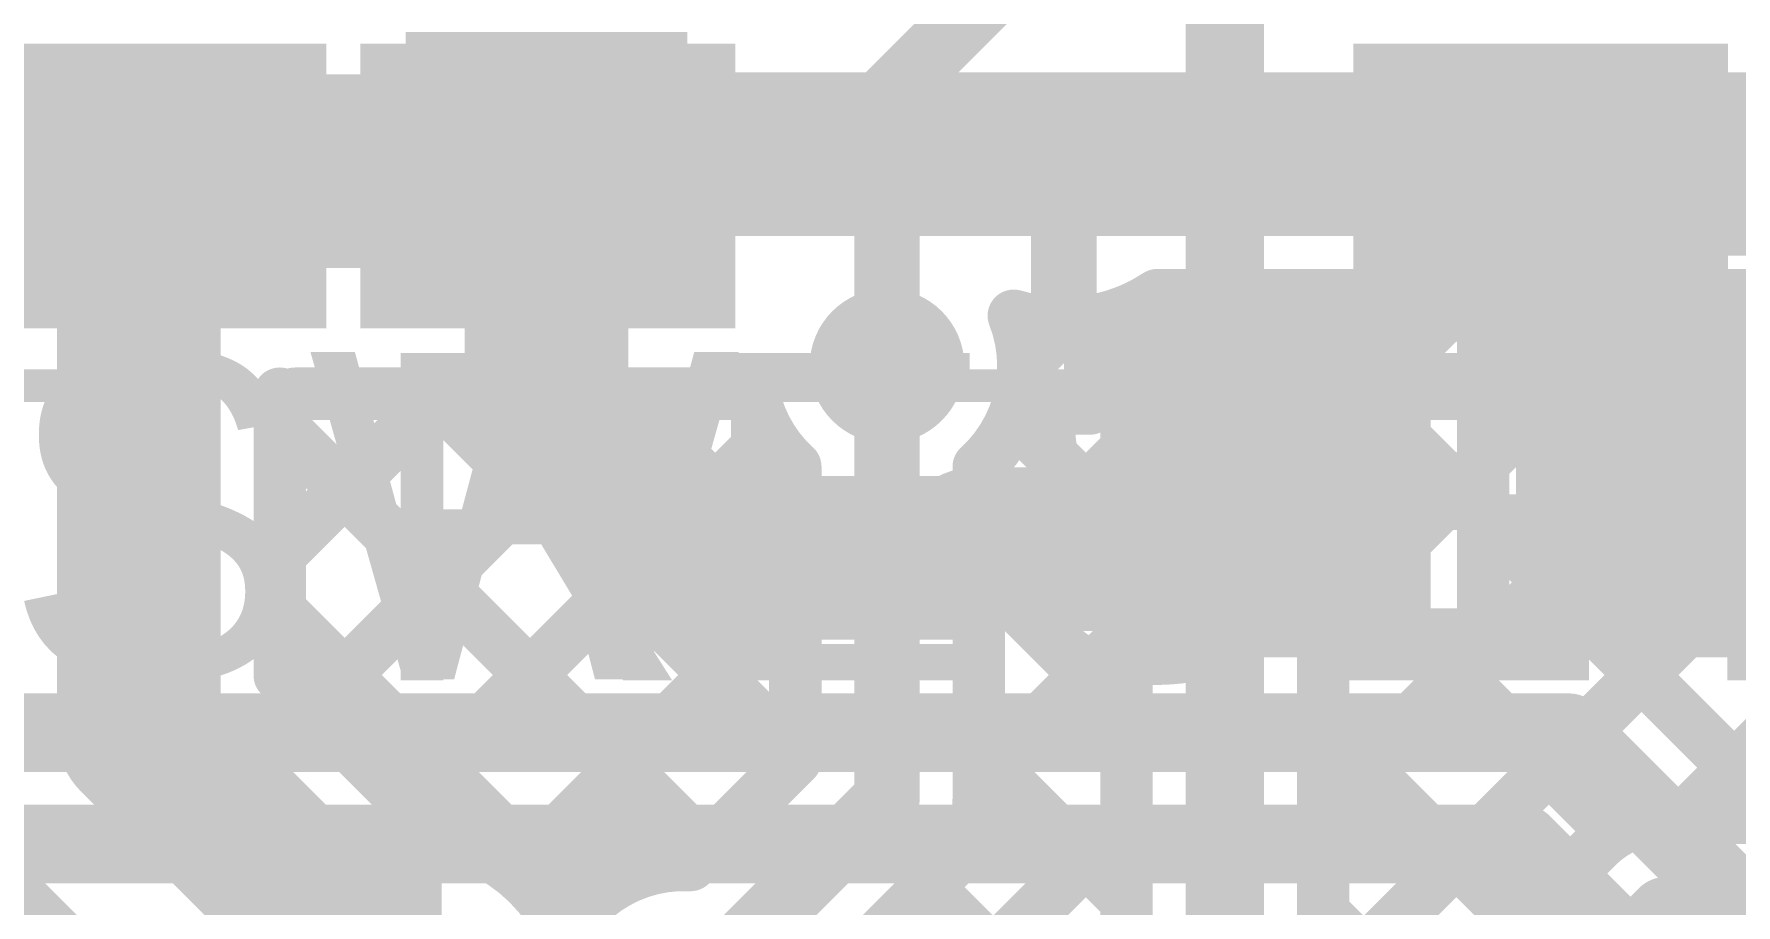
# Model space of a CAD drawing. Header units: millimetres. Extents: x -0.01 to 3.73, y -0.01 to 3.05.
# Drawn here: x 0.6348 to 0.8946, y 2.7247 to 2.8577 of the extents above; entities that cross this region are included whole.
import ezdxf

# ---------------------------------------------------------------- set-up
doc = ezdxf.new("R2010")
doc.units = ezdxf.units.MM
doc.header["$MEASUREMENT"] = 0
for name, color, linetype in [('BottomLayer', 5, 'Continuous'), ('BottomPaste', 16, 'Continuous'), ('BottomSolder', 6, 'Continuous'), ('TopLayer', 1, 'Continuous'), ('TopOverlay', 2, 'Continuous'), ('TopPaste', 8, 'Continuous'), ('TopSolder', 216, 'Continuous'), ('ViaHoleLayer', 16, 'Continuous')]:
    doc.layers.add(name, color=color, linetype=linetype)
doc.styles.add('Arial', font='', dxfattribs={"height": 0.2})
doc.styles.get('Arial').set_extended_font_data('Arial')

# ---------------------------------------------------------------- blocks, each defined once
blk = doc.blocks.new('TS_1185EC_C_D_B_19')
at = {"layer": 'TopLayer'}
for points in [[(-0.10039, 0.04724), (-0.05118, 0.04724), (-0.05118, 0.01181), (-0.10039, 0.01181)], [(0.05118, 0.04724), (0.10039, 0.04724), (0.10039, 0.01181), (0.05118, 0.01181)], [(-0.10039, -0.01181), (-0.05118, -0.01181), (-0.05118, -0.04724), (-0.10039, -0.04724)], [(0.05118, -0.01181), (0.10039, -0.01181), (0.10039, -0.04724), (0.05118, -0.04724)]]:
    blk.add_hatch(color=1, dxfattribs=at).paths.add_polyline_path(points)
at = {"layer": 'TopPaste'}
for points in [[(-0.10039, 0.04724), (-0.05118, 0.04724), (-0.05118, 0.01181), (-0.10039, 0.01181)], [(0.05118, 0.04724), (0.10039, 0.04724), (0.10039, 0.01181), (0.05118, 0.01181)], [(-0.10039, -0.01181), (-0.05118, -0.01181), (-0.05118, -0.04724), (-0.10039, -0.04724)], [(0.05118, -0.01181), (0.10039, -0.01181), (0.10039, -0.04724), (0.05118, -0.04724)]]:
    blk.add_hatch(color=8, dxfattribs=at).paths.add_polyline_path(points)
at = {"layer": 'TopSolder'}
for points in [[(-0.10439, 0.05124), (-0.04718, 0.05124), (-0.04718, 0.00781), (-0.10439, 0.00781)], [(0.04718, 0.05124), (0.10439, 0.05124), (0.10439, 0.00781), (0.04718, 0.00781)], [(-0.10439, -0.00781), (-0.04718, -0.00781), (-0.04718, -0.05124), (-0.10439, -0.05124)], [(0.04718, -0.00781), (0.10439, -0.00781), (0.10439, -0.05124), (0.04718, -0.05124)]]:
    blk.add_hatch(color=216, dxfattribs=at).paths.add_polyline_path(points)
at = {"layer": 'TopOverlay'}
for points, const_width in [([(-0.084, 0.061, 1), (-0.094, 0.061, 1)], 0.01), ([(-0.0965, 0.061, 1), (-0.0915, 0.061, 1)], 0.005), ([(-0.0865, 0.061, 1), (-0.0815, 0.061, 1)], 0.005), ([(-0.06925, 0.06, 1), (-0.06675, 0.06, 1)], 0.0025), ([(0.06675, 0.06, 1), (0.06925, 0.06, 1)], 0.0025), ([(-0.06925, -0.06, 1), (-0.06675, -0.06, 1)], 0.0025), ([(0.06675, -0.06, 1), (0.06925, -0.06, 1)], 0.0025)]:
    blk.add_lwpolyline(points, format="xyb", close=True, dxfattribs=dict(at, const_width=const_width))
at = {"layer": 'TopOverlay', "const_width": 0.005}
for points in [[(-0.068, 0.06), (0.068, 0.06)], [(-0.068, -0.06), (0.068, -0.06)]]:
    blk.add_lwpolyline(points, dxfattribs=at)
blk = doc.blocks.new('TS_1185EC_C_D_B_20')
at = {"layer": 'TopLayer'}
for points in [[(-0.10039, 0.04724), (-0.05118, 0.04724), (-0.05118, 0.01181), (-0.10039, 0.01181)], [(0.05118, 0.04724), (0.10039, 0.04724), (0.10039, 0.01181), (0.05118, 0.01181)], [(-0.10039, -0.01181), (-0.05118, -0.01181), (-0.05118, -0.04724), (-0.10039, -0.04724)], [(0.05118, -0.01181), (0.10039, -0.01181), (0.10039, -0.04724), (0.05118, -0.04724)]]:
    blk.add_hatch(color=1, dxfattribs=at).paths.add_polyline_path(points)
at = {"layer": 'TopPaste'}
for points in [[(-0.10039, 0.04724), (-0.05118, 0.04724), (-0.05118, 0.01181), (-0.10039, 0.01181)], [(0.05118, 0.04724), (0.10039, 0.04724), (0.10039, 0.01181), (0.05118, 0.01181)], [(-0.10039, -0.01181), (-0.05118, -0.01181), (-0.05118, -0.04724), (-0.10039, -0.04724)], [(0.05118, -0.01181), (0.10039, -0.01181), (0.10039, -0.04724), (0.05118, -0.04724)]]:
    blk.add_hatch(color=8, dxfattribs=at).paths.add_polyline_path(points)
at = {"layer": 'TopSolder'}
for points in [[(-0.10439, 0.05124), (-0.04718, 0.05124), (-0.04718, 0.00781), (-0.10439, 0.00781)], [(0.04718, 0.05124), (0.10439, 0.05124), (0.10439, 0.00781), (0.04718, 0.00781)], [(-0.10439, -0.00781), (-0.04718, -0.00781), (-0.04718, -0.05124), (-0.10439, -0.05124)], [(0.04718, -0.00781), (0.10439, -0.00781), (0.10439, -0.05124), (0.04718, -0.05124)]]:
    blk.add_hatch(color=216, dxfattribs=at).paths.add_polyline_path(points)
at = {"layer": 'TopOverlay'}
for points, const_width in [([(-0.084, 0.061, 1), (-0.094, 0.061, 1)], 0.01), ([(-0.0965, 0.061, 1), (-0.0915, 0.061, 1)], 0.005), ([(-0.0865, 0.061, 1), (-0.0815, 0.061, 1)], 0.005), ([(-0.06925, 0.06, 1), (-0.06675, 0.06, 1)], 0.0025), ([(0.06675, 0.06, 1), (0.06925, 0.06, 1)], 0.0025), ([(-0.06925, -0.06, 1), (-0.06675, -0.06, 1)], 0.0025), ([(0.06675, -0.06, 1), (0.06925, -0.06, 1)], 0.0025)]:
    blk.add_lwpolyline(points, format="xyb", close=True, dxfattribs=dict(at, const_width=const_width))
at = {"layer": 'TopOverlay', "const_width": 0.005}
for points in [[(-0.068, 0.06), (0.068, 0.06)], [(-0.068, -0.06), (0.068, -0.06)]]:
    blk.add_lwpolyline(points, dxfattribs=at)
blk = doc.blocks.new('R__0603_B_82')
at = {"layer": 'BottomLayer'}
for points in [[(-0.045, -0.0175), (-0.045, 0.0175), (-0.015, 0.0175), (-0.015, -0.0175)], [(0.015, -0.0175), (0.015, 0.0175), (0.045, 0.0175), (0.045, -0.0175)]]:
    blk.add_hatch(color=5, dxfattribs=at).paths.add_polyline_path(points)
at = {"layer": 'BottomPaste'}
for points in [[(-0.045, -0.0175), (-0.045, 0.0175), (-0.015, 0.0175), (-0.015, -0.0175)], [(0.015, -0.0175), (0.015, 0.0175), (0.045, 0.0175), (0.045, -0.0175)]]:
    blk.add_hatch(color=16, dxfattribs=at).paths.add_polyline_path(points)
at = {"layer": 'BottomSolder'}
for points in [[(-0.049, -0.0215), (-0.049, 0.0215), (-0.011, 0.0215), (-0.011, -0.0215)], [(0.011, -0.0215), (0.011, 0.0215), (0.049, 0.0215), (0.049, -0.0215)]]:
    blk.add_hatch(color=6, dxfattribs=at).paths.add_polyline_path(points)
blk = doc.blocks.new('R__0603_B_105')
at = {"layer": 'BottomLayer'}
for points in [[(-0.045, -0.0175), (-0.045, 0.0175), (-0.015, 0.0175), (-0.015, -0.0175)], [(0.015, -0.0175), (0.015, 0.0175), (0.045, 0.0175), (0.045, -0.0175)]]:
    blk.add_hatch(color=5, dxfattribs=at).paths.add_polyline_path(points)
at = {"layer": 'BottomPaste'}
for points in [[(-0.045, -0.0175), (-0.045, 0.0175), (-0.015, 0.0175), (-0.015, -0.0175)], [(0.015, -0.0175), (0.015, 0.0175), (0.045, 0.0175), (0.045, -0.0175)]]:
    blk.add_hatch(color=16, dxfattribs=at).paths.add_polyline_path(points)
at = {"layer": 'BottomSolder'}
for points in [[(-0.049, -0.0215), (-0.049, 0.0215), (-0.011, 0.0215), (-0.011, -0.0215)], [(0.011, -0.0215), (0.011, 0.0215), (0.049, 0.0215), (0.049, -0.0215)]]:
    blk.add_hatch(color=6, dxfattribs=at).paths.add_polyline_path(points)

msp = doc.modelspace()

# ---------------------------------------------------------------- hatches: boundary and pattern name
at = {"layer": 'BottomLayer'}
h = msp.add_hatch(color=5, dxfattribs=at)
edge = h.paths.add_edge_path()
edge.add_arc((0.792, 2.83931), 0.01181, 0, 360)
h = msp.add_hatch(color=5, dxfattribs=at)
edge = h.paths.add_edge_path()
edge.add_arc((0.765, 2.807), 0.01181, 0, 360)
at = {"layer": 'TopLayer'}
h = msp.add_hatch(color=1, dxfattribs=at)
edge = h.paths.add_edge_path()
edge.add_arc((0.792, 2.83931), 0.01181, 0, 360)
h = msp.add_hatch(color=1, dxfattribs=at)
edge = h.paths.add_edge_path()
edge.add_arc((0.765, 2.807), 0.01181, 0, 360)
at = {"layer": 'ViaHoleLayer'}
h = msp.add_hatch(color=16, dxfattribs=at)
edge = h.paths.add_edge_path()
edge.add_arc((0.792, 2.83931), 0.00591, 0, 360)
h = msp.add_hatch(color=16, dxfattribs=at)
edge = h.paths.add_edge_path()
edge.add_arc((0.765, 2.807), 0.00591, 0, 360)

# ---------------------------------------------------------------- linework, layer by layer
at = {"layer": 'BottomLayer'}
for points, const_width in [([(0.765, 2.848), (0.85137, 2.93437)], 0.01), ([(0.9026, 2.83931), (0.94829, 2.885)], 0.025), ([(0.765, 2.807), (0.765, 2.848)], 0.01), ([(0.549, 2.839), (0.713, 2.839)], 0.025), ([(0.713, 2.79864), (0.713, 2.839)], 0.025), ([(0.792, 2.83931), (0.9026, 2.83931)], 0.025), ([(0.792, 2.8175), (0.792, 2.83931)], 0.01), ([(0.80628, 2.81781), (0.9026, 2.81781)], 0.008), ([(0.81775, 2.8105), (0.82506, 2.81781)], 0.008), ([(0.82219, 2.81781), (0.8295, 2.8105)], 0.008), ([(0.844, 2.80847), (0.85334, 2.81781)], 0.008), ([(0.85047, 2.81781), (0.85779, 2.8105)], 0.008), ([(0.87431, 2.8105), (0.88163, 2.81781)], 0.008), ([(0.87876, 2.81781), (0.88607, 2.8105)], 0.008), ([(0.78581, 2.80685), (0.79247, 2.8135)], 0.008), ([(0.7976, 2.81412), (0.80122, 2.8105)], 0.008), ([(0.796, 2.8105), (0.844, 2.8105)], 0.008), ([(0.796, 2.8005), (0.796, 2.8105)], 0.008), ([(0.844, 2.766), (0.844, 2.8105)], 0.008), ([(0.856, 2.8105), (0.904, 2.8105)], 0.008), ([(0.856, 2.766), (0.856, 2.8105)], 0.008), ([(0.713, 2.79864), (0.73396, 2.77769)], 0.025), ([(0.78477, 2.8005), (0.796, 2.8005)], 0.008), ([(0.844, 2.796), (0.856, 2.784)], 0.008), ([(0.82, 2.7815), (0.82, 2.784)], 0.025), ([(0.844, 2.78019), (0.856, 2.79219)], 0.008), ([(0.88, 2.784), (0.8805, 2.7845)], 0.025), ([(0.8805, 2.7845), (0.9615, 2.7845)], 0.025), ([(0.8175, 2.779), (0.82, 2.7815)], 0.025), ([(0.77714, 2.77769), (0.77845, 2.779)], 0.025), ([(0.77845, 2.779), (0.8175, 2.779)], 0.025), ([(0.73396, 2.77769), (0.77714, 2.77769)], 0.025), ([(0.844, 2.766), (0.856, 2.766)], 0.008), ([(0.533, 2.751), (0.86904, 2.751)], 0.012), ([(0.86904, 2.751), (0.99804, 2.622)], 0.012), ([(0.45, 2.734), (0.862, 2.734)], 0.012), ([(0.862, 2.734), (0.991, 2.605)], 0.012)]:
    msp.add_lwpolyline(points, dxfattribs=dict(at, const_width=const_width))
for points, const_width in [([(0.7625, 2.848, 1), (0.7675, 2.848, 1)], 0.005), ([(0.7625, 2.848, 1), (0.7675, 2.848, 1)], 0.005), ([(0.70675, 2.839, 1), (0.71925, 2.839, 1)], 0.0125), ([(0.70675, 2.839, 1), (0.71925, 2.839, 1)], 0.0125), ([(0.78575, 2.83931, 1), (0.79825, 2.83931, 1)], 0.0125), ([(0.89635, 2.83931, 1), (0.90885, 2.83931, 1)], 0.0125), ([(0.89635, 2.83931, 1), (0.90885, 2.83931, 1)], 0.0125), ([(0.7895, 2.83931, 1), (0.7945, 2.83931, 1)], 0.005), ([(0.7895, 2.8175, 1), (0.7945, 2.8175, 1)], 0.005), ([(0.80428, 2.81781, 1), (0.80828, 2.81781, 1)], 0.004), ([(0.80428, 2.81781, 1), (0.80828, 2.81781, 1)], 0.004), ([(0.82019, 2.81781, 1), (0.82419, 2.81781, 1)], 0.004), ([(0.82306, 2.81781, 1), (0.82706, 2.81781, 1)], 0.004), ([(0.84847, 2.81781, 1), (0.85247, 2.81781, 1)], 0.004), ([(0.85134, 2.81781, 1), (0.85534, 2.81781, 1)], 0.004), ([(0.87676, 2.81781, 1), (0.88076, 2.81781, 1)], 0.004), ([(0.87963, 2.81781, 1), (0.88363, 2.81781, 1)], 0.004), ([(0.78235, 2.81466, 1), (0.78635, 2.81466, 1)], 0.004), ([(0.78235, 2.81466, 1), (0.78635, 2.81466, 1)], 0.004), ([(0.79047, 2.8135, 1), (0.79447, 2.8135, 1)], 0.004), ([(0.7956, 2.81412, 1), (0.7996, 2.81412, 1)], 0.004), ([(0.794, 2.8105, 1), (0.798, 2.8105, 1)], 0.004), ([(0.794, 2.8105, 1), (0.798, 2.8105, 1)], 0.004), ([(0.79922, 2.8105, 1), (0.80322, 2.8105, 1)], 0.004), ([(0.81575, 2.8105, 1), (0.81975, 2.8105, 1)], 0.004), ([(0.8275, 2.8105, 1), (0.8315, 2.8105, 1)], 0.004), ([(0.842, 2.8105, 1), (0.846, 2.8105, 1)], 0.004), ([(0.842, 2.8105, 1), (0.846, 2.8105, 1)], 0.004), ([(0.854, 2.8105, 1), (0.858, 2.8105, 1)], 0.004), ([(0.854, 2.8105, 1), (0.858, 2.8105, 1)], 0.004), ([(0.85579, 2.8105, 1), (0.85979, 2.8105, 1)], 0.004), ([(0.87231, 2.8105, 1), (0.87631, 2.8105, 1)], 0.004), ([(0.88407, 2.8105, 1), (0.88807, 2.8105, 1)], 0.004), ([(0.7625, 2.807, 1), (0.7675, 2.807, 1)], 0.005), ([(0.842, 2.80847, 1), (0.846, 2.80847, 1)], 0.004), ([(0.70675, 2.79864, 1), (0.71925, 2.79864, 1)], 0.0125), ([(0.70675, 2.79864, 1), (0.71925, 2.79864, 1)], 0.0125), ([(0.78381, 2.807, 1), (0.78781, 2.807, 1)], 0.004), ([(0.78381, 2.807, 1), (0.78781, 2.807, 1)], 0.004), ([(0.78381, 2.80685, 1), (0.78781, 2.80685, 1)], 0.004), ([(0.78277, 2.8005, 1), (0.78677, 2.8005, 1)], 0.004), ([(0.78277, 2.8005, 1), (0.78677, 2.8005, 1)], 0.004), ([(0.794, 2.8005, 1), (0.798, 2.8005, 1)], 0.004), ([(0.794, 2.8005, 1), (0.798, 2.8005, 1)], 0.004), ([(0.842, 2.796, 1), (0.846, 2.796, 1)], 0.004), ([(0.81375, 2.784, 1), (0.82625, 2.784, 1)], 0.0125), ([(0.854, 2.79219, 1), (0.858, 2.79219, 1)], 0.004), ([(0.87375, 2.784, 1), (0.88625, 2.784, 1)], 0.0125), ([(0.87425, 2.7845, 1), (0.88675, 2.7845, 1)], 0.0125), ([(0.87425, 2.7845, 1), (0.88675, 2.7845, 1)], 0.0125), ([(0.81375, 2.7815, 1), (0.82625, 2.7815, 1)], 0.0125), ([(0.81375, 2.7815, 1), (0.82625, 2.7815, 1)], 0.0125), ([(0.7722, 2.779, 1), (0.7847, 2.779, 1)], 0.0125), ([(0.7722, 2.779, 1), (0.7847, 2.779, 1)], 0.0125), ([(0.81125, 2.779, 1), (0.82375, 2.779, 1)], 0.0125), ([(0.81125, 2.779, 1), (0.82375, 2.779, 1)], 0.0125), ([(0.72771, 2.77769, 1), (0.74021, 2.77769, 1)], 0.0125), ([(0.72771, 2.77769, 1), (0.74021, 2.77769, 1)], 0.0125), ([(0.77089, 2.77769, 1), (0.78339, 2.77769, 1)], 0.0125), ([(0.77089, 2.77769, 1), (0.78339, 2.77769, 1)], 0.0125), ([(0.854, 2.784, 1), (0.858, 2.784, 1)], 0.004), ([(0.842, 2.78019, 1), (0.846, 2.78019, 1)], 0.004), ([(0.842, 2.766, 1), (0.846, 2.766, 1)], 0.004), ([(0.842, 2.766, 1), (0.846, 2.766, 1)], 0.004), ([(0.854, 2.766, 1), (0.858, 2.766, 1)], 0.004), ([(0.854, 2.766, 1), (0.858, 2.766, 1)], 0.004), ([(0.86604, 2.751, 1), (0.87204, 2.751, 1)], 0.006), ([(0.86604, 2.751, 1), (0.87204, 2.751, 1)], 0.006), ([(0.859, 2.734, 1), (0.865, 2.734, 1)], 0.006), ([(0.859, 2.734, 1), (0.865, 2.734, 1)], 0.006)]:
    msp.add_lwpolyline(points, format="xyb", close=True, dxfattribs=dict(at, const_width=const_width))
at = {"layer": 'BottomLayer', "const_width": 0.008}
for points in [[(0.80628, 2.81781, -0.225518), (0.78435, 2.81466)], [(0.78435, 2.81466, -0.09451), (0.78581, 2.807)], [(0.78581, 2.807, -0.07958), (0.78477, 2.8005)]]:
    msp.add_lwpolyline(points, format="xyb", dxfattribs=at)
at = {"layer": 'TopLayer'}
for points, const_width in [([(0.81657, 2.69419), (0.81657, 2.881)], 0.012), ([(0.71321, 2.83447), (0.71805, 2.83931)], 0.025), ([(0.71805, 2.83931), (0.792, 2.83931)], 0.025), ([(0.86479, 2.83447), (0.86662, 2.83631)], 0.025), ([(0.86662, 2.83631), (0.90831, 2.83631)], 0.025), ([(0.65079, 2.75084), (0.65079, 2.83447)], 0.025), ([(0.65079, 2.83447), (0.71321, 2.83447)], 0.025), ([(0.792, 2.8175), (0.792, 2.83931)], 0.01), ([(0.61618, 2.83447), (0.65079, 2.83447)], 0.01), ([(0.71321, 2.80676), (0.71321, 2.83447)], 0.01), ([(0.86479, 2.80676), (0.86479, 2.83447)], 0.01), ([(0.80157, 2.70861), (0.80157, 2.81534)], 0.008), ([(0.78581, 2.80685), (0.79247, 2.8135)], 0.008), ([(0.7976, 2.81412), (0.80157, 2.81015)], 0.008), ([(0.765, 2.741), (0.765, 2.807)], 0.01), ([(0.67229, 2.77818), (0.69686, 2.80276)], 0.008), ([(0.67229, 2.75975), (0.67229, 2.80276)], 0.008), ([(0.67461, 2.80276), (0.68939, 2.80276)], 0.008), ([(0.67461, 2.80276), (0.68939, 2.80276)], 0.008), ([(0.67721, 2.75482), (0.72515, 2.80276)], 0.008), ([(0.68939, 2.80276), (0.74463, 2.80276)], 0.008), ([(0.69583, 2.80276), (0.751, 2.74758)], 0.008), ([(0.72411, 2.80276), (0.751, 2.77587)], 0.008), ([(0.83157, 2.80276), (0.90339, 2.80276)], 0.008), ([(0.83157, 2.76776), (0.86657, 2.80276)], 0.008), ([(0.83157, 2.79604), (0.83829, 2.80276)], 0.008), ([(0.83157, 2.73948), (0.89485, 2.80276)], 0.008), ([(0.83157, 2.70861), (0.83157, 2.80276)], 0.008), ([(0.83725, 2.80276), (0.902, 2.738)], 0.008), ([(0.86553, 2.80276), (0.93029, 2.738)], 0.008), ([(0.89381, 2.80276), (0.90871, 2.78786)], 0.008), ([(0.67229, 2.79801), (0.73725, 2.73305)], 0.008), ([(0.78428, 2.79916), (0.80157, 2.78186)], 0.008), ([(0.69136, 2.74068), (0.74709, 2.79641)], 0.008), ([(0.779, 2.77175), (0.80157, 2.79433)], 0.008), ([(0.751, 2.7468), (0.751, 2.7916)], 0.008), ([(0.779, 2.741), (0.779, 2.7916)], 0.008), ([(0.83157, 2.71119), (0.90875, 2.78836)], 0.008), ([(0.83157, 2.78015), (0.87602, 2.7357)], 0.008), ([(0.779, 2.77615), (0.80157, 2.75358)], 0.008), ([(0.70847, 2.7295), (0.751, 2.77204)], 0.008), ([(0.67229, 2.76973), (0.71833, 2.72369)], 0.008), ([(0.779, 2.74347), (0.80157, 2.76604)], 0.008), ([(0.593, 2.763), (0.69593, 2.66007)], 0.012), ([(0.88667, 2.738), (0.91318, 2.76451)], 0.008), ([(0.65079, 2.75084), (0.692, 2.70963)], 0.025), ([(0.67229, 2.75975), (0.6971, 2.73493)], 0.008), ([(0.83157, 2.75186), (0.86161, 2.72182)], 0.008), ([(0.779, 2.74787), (0.80157, 2.72529)], 0.008), ([(0.73499, 2.73079), (0.751, 2.7468)], 0.008), ([(0.734, 2.71), (0.765, 2.741)], 0.01), ([(0.76263, 2.69881), (0.80157, 2.73776)], 0.008), ([(0.884, 2.738), (0.94557, 2.738)], 0.008), ([(0.692, 2.70963), (0.692, 2.73144)], 0.01), ([(0.83714, 2.69736), (0.87339, 2.7336)], 0.008), ([(0.75479, 2.71099), (0.7749, 2.7311)], 0.008), ([(0.77119, 2.72739), (0.79709, 2.7015)], 0.008), ([(0.83238, 2.67138), (0.884, 2.723)], 0.012), ([(0.884, 2.723), (1.30848, 2.723)], 0.012), ([(0.83157, 2.72358), (0.84747, 2.70768)], 0.008)]:
    msp.add_lwpolyline(points, dxfattribs=dict(at, const_width=const_width))
for points, const_width in [([(0.7118, 2.83931, 1), (0.7243, 2.83931, 1)], 0.0125), ([(0.7118, 2.83931, 1), (0.7243, 2.83931, 1)], 0.0125), ([(0.78575, 2.83931, 1), (0.79825, 2.83931, 1)], 0.0125), ([(0.86037, 2.83631, 1), (0.87287, 2.83631, 1)], 0.0125), ([(0.86037, 2.83631, 1), (0.87287, 2.83631, 1)], 0.0125), ([(0.64454, 2.83447, 1), (0.65704, 2.83447, 1)], 0.0125), ([(0.64454, 2.83447, 1), (0.65704, 2.83447, 1)], 0.0125), ([(0.70696, 2.83447, 1), (0.71946, 2.83447, 1)], 0.0125), ([(0.70696, 2.83447, 1), (0.71946, 2.83447, 1)], 0.0125), ([(0.85854, 2.83447, 1), (0.87104, 2.83447, 1)], 0.0125), ([(0.7895, 2.83931, 1), (0.7945, 2.83931, 1)], 0.005), ([(0.64829, 2.83447, 1), (0.65329, 2.83447, 1)], 0.005), ([(0.71071, 2.83447, 1), (0.71571, 2.83447, 1)], 0.005), ([(0.86229, 2.83447, 1), (0.86729, 2.83447, 1)], 0.005), ([(0.7895, 2.8175, 1), (0.7945, 2.8175, 1)], 0.005), ([(0.79957, 2.81534, 1), (0.80357, 2.81534, 1)], 0.004), ([(0.79957, 2.81534, 1), (0.80357, 2.81534, 1)], 0.004), ([(0.78235, 2.81466, 1), (0.78635, 2.81466, 1)], 0.004), ([(0.78235, 2.81466, 1), (0.78635, 2.81466, 1)], 0.004), ([(0.79047, 2.8135, 1), (0.79447, 2.8135, 1)], 0.004), ([(0.7956, 2.81412, 1), (0.7996, 2.81412, 1)], 0.004), ([(0.79957, 2.81015, 1), (0.80357, 2.81015, 1)], 0.004), ([(0.71071, 2.80676, 1), (0.71571, 2.80676, 1)], 0.005), ([(0.7625, 2.807, 1), (0.7675, 2.807, 1)], 0.005), ([(0.86229, 2.80676, 1), (0.86729, 2.80676, 1)], 0.005), ([(0.78381, 2.807, 1), (0.78781, 2.807, 1)], 0.004), ([(0.78381, 2.807, 1), (0.78781, 2.807, 1)], 0.004), ([(0.78381, 2.80685, 1), (0.78781, 2.80685, 1)], 0.004), ([(0.67029, 2.80276, 1), (0.67429, 2.80276, 1)], 0.004), ([(0.67261, 2.80276, 1), (0.67661, 2.80276, 1)], 0.004), ([(0.67261, 2.80276, 1), (0.67661, 2.80276, 1)], 0.004), ([(0.68739, 2.80276, 1), (0.69139, 2.80276, 1)], 0.004), ([(0.68739, 2.80276, 1), (0.69139, 2.80276, 1)], 0.004), ([(0.68739, 2.80276, 1), (0.69139, 2.80276, 1)], 0.004), ([(0.69383, 2.80276, 1), (0.69783, 2.80276, 1)], 0.004), ([(0.69486, 2.80276, 1), (0.69886, 2.80276, 1)], 0.004), ([(0.72211, 2.80276, 1), (0.72611, 2.80276, 1)], 0.004), ([(0.72315, 2.80276, 1), (0.72715, 2.80276, 1)], 0.004), ([(0.74263, 2.80276, 1), (0.74663, 2.80276, 1)], 0.004), ([(0.74263, 2.80276, 1), (0.74663, 2.80276, 1)], 0.004), ([(0.82957, 2.80276, 1), (0.83357, 2.80276, 1)], 0.004), ([(0.82957, 2.80276, 1), (0.83357, 2.80276, 1)], 0.004), ([(0.83525, 2.80276, 1), (0.83925, 2.80276, 1)], 0.004), ([(0.83629, 2.80276, 1), (0.84029, 2.80276, 1)], 0.004), ([(0.86353, 2.80276, 1), (0.86753, 2.80276, 1)], 0.004), ([(0.86457, 2.80276, 1), (0.86857, 2.80276, 1)], 0.004), ([(0.89181, 2.80276, 1), (0.89581, 2.80276, 1)], 0.004), ([(0.89285, 2.80276, 1), (0.89685, 2.80276, 1)], 0.004), ([(0.67029, 2.79801, 1), (0.67429, 2.79801, 1)], 0.004), ([(0.78228, 2.79916, 1), (0.78628, 2.79916, 1)], 0.004), ([(0.74509, 2.79641, 1), (0.74909, 2.79641, 1)], 0.004), ([(0.79957, 2.79433, 1), (0.80357, 2.79433, 1)], 0.004), ([(0.82957, 2.79604, 1), (0.83357, 2.79604, 1)], 0.004), ([(0.749, 2.7916, 1), (0.753, 2.7916, 1)], 0.004), ([(0.749, 2.7916, 1), (0.753, 2.7916, 1)], 0.004), ([(0.777, 2.7916, 1), (0.781, 2.7916, 1)], 0.004), ([(0.777, 2.7916, 1), (0.781, 2.7916, 1)], 0.004), ([(0.79957, 2.78186, 1), (0.80357, 2.78186, 1)], 0.004), ([(0.82957, 2.78015, 1), (0.83357, 2.78015, 1)], 0.004), ([(0.67029, 2.77818, 1), (0.67429, 2.77818, 1)], 0.004), ([(0.777, 2.77615, 1), (0.781, 2.77615, 1)], 0.004), ([(0.749, 2.77587, 1), (0.753, 2.77587, 1)], 0.004), ([(0.749, 2.77204, 1), (0.753, 2.77204, 1)], 0.004), ([(0.777, 2.77175, 1), (0.781, 2.77175, 1)], 0.004), ([(0.67029, 2.76973, 1), (0.67429, 2.76973, 1)], 0.004), ([(0.79957, 2.76604, 1), (0.80357, 2.76604, 1)], 0.004), ([(0.82957, 2.76776, 1), (0.83357, 2.76776, 1)], 0.004), ([(0.64454, 2.75084, 1), (0.65704, 2.75084, 1)], 0.0125), ([(0.64454, 2.75084, 1), (0.65704, 2.75084, 1)], 0.0125), ([(0.67029, 2.75975, 1), (0.67429, 2.75975, 1)], 0.004), ([(0.67029, 2.75975, 1), (0.67429, 2.75975, 1)], 0.004), ([(0.67521, 2.75482, 1), (0.67921, 2.75482, 1)], 0.004), ([(0.79957, 2.75358, 1), (0.80357, 2.75358, 1)], 0.004), ([(0.82957, 2.75186, 1), (0.83357, 2.75186, 1)], 0.004), ([(0.749, 2.74758, 1), (0.753, 2.74758, 1)], 0.004), ([(0.777, 2.74787, 1), (0.781, 2.74787, 1)], 0.004), ([(0.749, 2.7468, 1), (0.753, 2.7468, 1)], 0.004), ([(0.749, 2.7468, 1), (0.753, 2.7468, 1)], 0.004), ([(0.777, 2.74347, 1), (0.781, 2.74347, 1)], 0.004), ([(0.68936, 2.74068, 1), (0.69336, 2.74068, 1)], 0.004), ([(0.7625, 2.741, 1), (0.7675, 2.741, 1)], 0.005), ([(0.7625, 2.741, 1), (0.7675, 2.741, 1)], 0.005), ([(0.777, 2.741, 1), (0.781, 2.741, 1)], 0.004), ([(0.777, 2.741, 1), (0.781, 2.741, 1)], 0.004), ([(0.777, 2.741, 1), (0.781, 2.741, 1)], 0.004), ([(0.79957, 2.73776, 1), (0.80357, 2.73776, 1)], 0.004), ([(0.82957, 2.73948, 1), (0.83357, 2.73948, 1)], 0.004), ([(0.882, 2.738, 1), (0.886, 2.738, 1)], 0.004), ([(0.882, 2.738, 1), (0.886, 2.738, 1)], 0.004), ([(0.882, 2.738, 1), (0.886, 2.738, 1)], 0.004), ([(0.88467, 2.738, 1), (0.88867, 2.738, 1)], 0.004), ([(0.6951, 2.73493, 1), (0.6991, 2.73493, 1)], 0.004), ([(0.6951, 2.73493, 1), (0.6991, 2.73493, 1)], 0.004), ([(0.87402, 2.7357, 1), (0.87802, 2.7357, 1)], 0.004), ([(0.6895, 2.73144, 1), (0.6945, 2.73144, 1)], 0.005), ([(0.73525, 2.73305, 1), (0.73925, 2.73305, 1)], 0.004), ([(0.87139, 2.73361, 1), (0.87539, 2.73361, 1)], 0.004), ([(0.87139, 2.7336, 1), (0.87539, 2.7336, 1)], 0.004), ([(0.8714, 2.73361, 1), (0.8754, 2.73361, 1)], 0.004), ([(0.70647, 2.7295, 1), (0.71047, 2.7295, 1)], 0.004), ([(0.73299, 2.73079, 1), (0.73699, 2.73079, 1)], 0.004), ([(0.73299, 2.73079, 1), (0.73699, 2.73079, 1)], 0.004), ([(0.7729, 2.7311, 1), (0.7769, 2.7311, 1)], 0.004), ([(0.7729, 2.7311, 1), (0.7769, 2.7311, 1)], 0.004), ([(0.7729, 2.7311, 1), (0.7769, 2.7311, 1)], 0.004), ([(0.76919, 2.72739, 1), (0.77319, 2.72739, 1)], 0.004), ([(0.79957, 2.72529, 1), (0.80357, 2.72529, 1)], 0.004), ([(0.881, 2.723, 1), (0.887, 2.723, 1)], 0.006), ([(0.881, 2.723, 1), (0.887, 2.723, 1)], 0.006), ([(0.71633, 2.72369, 1), (0.72033, 2.72369, 1)], 0.004), ([(0.82957, 2.72358, 1), (0.83357, 2.72358, 1)], 0.004), ([(0.85961, 2.72182, 1), (0.86361, 2.72182, 1)], 0.004)]:
    msp.add_lwpolyline(points, format="xyb", close=True, dxfattribs=dict(at, const_width=const_width))
at = {"layer": 'TopLayer', "const_width": 0.008}
for points in [[(0.80157, 2.81534, -0.171899), (0.78435, 2.81466)], [(0.78435, 2.81466, -0.09451), (0.78581, 2.807)], [(0.78581, 2.807, -0.211292), (0.779, 2.7916)], [(0.751, 2.7916, -0.158185), (0.74463, 2.80276)], [(0.779, 2.741, -0.198912), (0.7749, 2.7311)], [(0.779, 2.741, -0.198912), (0.7749, 2.7311)], [(0.87339, 2.73361, -0.198912), (0.884, 2.738)], [(0.8734, 2.73361, -0.198764), (0.884, 2.738)], [(0.6971, 2.73493, -0.245534), (0.71569, 2.71988)], [(0.71569, 2.71988, -0.288483), (0.73499, 2.73079)]]:
    msp.add_lwpolyline(points, format="xyb", dxfattribs=at)

# ---------------------------------------------------------------- block references
for name, p in [('TS_1185EC_C_D_B_19', (0.575, 2.864)), ('TS_1185EC_C_D_B_20', (0.789, 2.864))]:
    msp.add_blockref(name, p)
for name, p, rotation in [('R__0603_B_105', (0.713, 2.869), 270), ('R__0603_B_82', (0.85, 2.784), 180)]:
    msp.add_blockref(name, p, dxfattribs=dict(rotation=rotation))

# ---------------------------------------------------------------- texts
at = {"layer": 'TopOverlay', "style": 'Arial'}
for s, p in [('EXT-SW', (0.471, 2.75912)), ('RESET', (0.685, 2.75899))]:
    msp.add_text(s, height=0.05, rotation=360, dxfattribs=at).set_placement(p)

doc.saveas('drawing.dxf')
